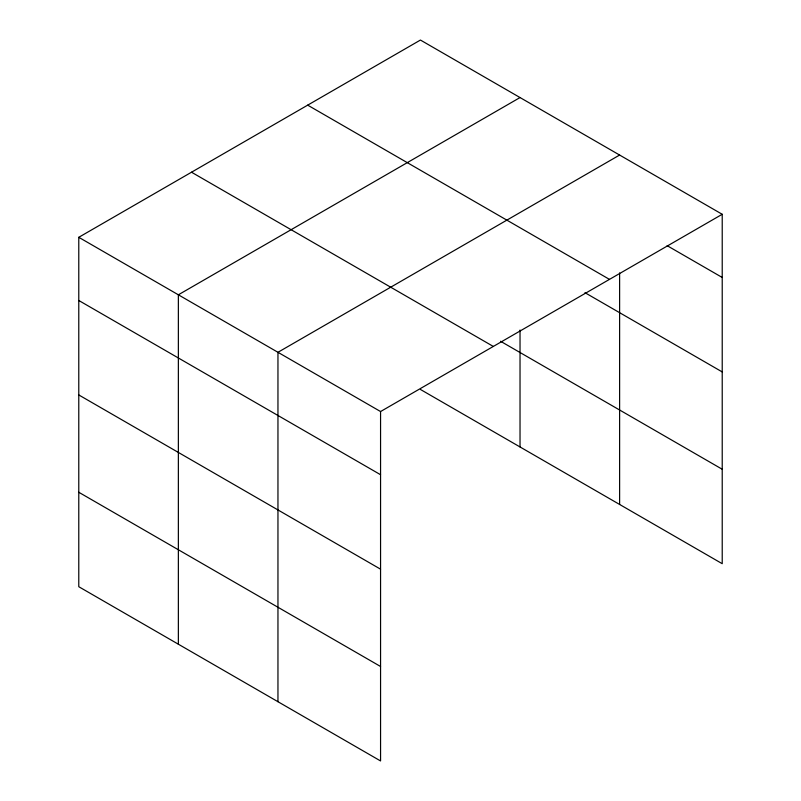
<?xml version="1.0" encoding="UTF-8"?>
<svg xmlns="http://www.w3.org/2000/svg" width="801" height="801" viewBox="0 0 801 801"><rect width="100%" height="100%" fill="white"/><g stroke="black" fill="none" stroke-linecap="round" stroke-linejoin="round"><path stroke-width="1.2" d="M722.222 214.288L420.435 40.05L78.778 237.306L78.778 586.712L380.565 760.95L380.565 411.544L722.222 214.288L722.222 563.694L420.435 389.456M619.614 272.911L619.614 504.46M520.029 97.552L178.363 294.798L178.363 644.214M619.614 155.044L277.957 352.3L277.957 701.706M667.143 245.667L722.222 277.466M307.684 105.141L609.481 279.379M584.97 292.685L722.222 371.924M500.545 341.256L722.222 469.246M191.519 172.215L493.316 346.443M78.778 237.306L380.565 411.544M78.778 300.485L380.565 474.723M78.778 394.943L380.565 569.181M78.778 492.265L380.565 666.492M520.029 330.042L520.029 446.958"/></g></svg>
